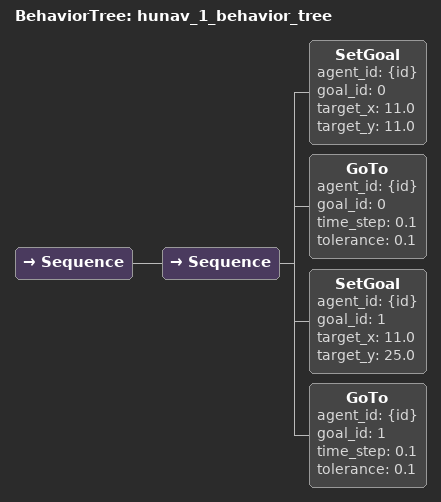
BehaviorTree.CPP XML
<?xml version='1.0' encoding='UTF-8'?>
<root main_tree_to_execute="hunav_1_behavior_tree" BTCPP_format="4">
    <include ros_pkg="arena_simulation_setup" path="configs/hunav/behavior_trees/BTRegularNav.xml" />
    <BehaviorTree ID="hunav_1_behavior_tree">
        <Sequence>
            <Sequence>
                <SetGoal agent_id="{id}" goal_id="0" target_x="11.0" target_y="11.0" />
                <GoTo agent_id="{id}" goal_id="0" time_step="0.1" tolerance="0.1" />
                <SetGoal agent_id="{id}" goal_id="1" target_x="11.0" target_y="25.0" />
                <GoTo agent_id="{id}" goal_id="1" time_step="0.1" tolerance="0.1" />
            </Sequence>
        </Sequence>
    </BehaviorTree>
</root>
